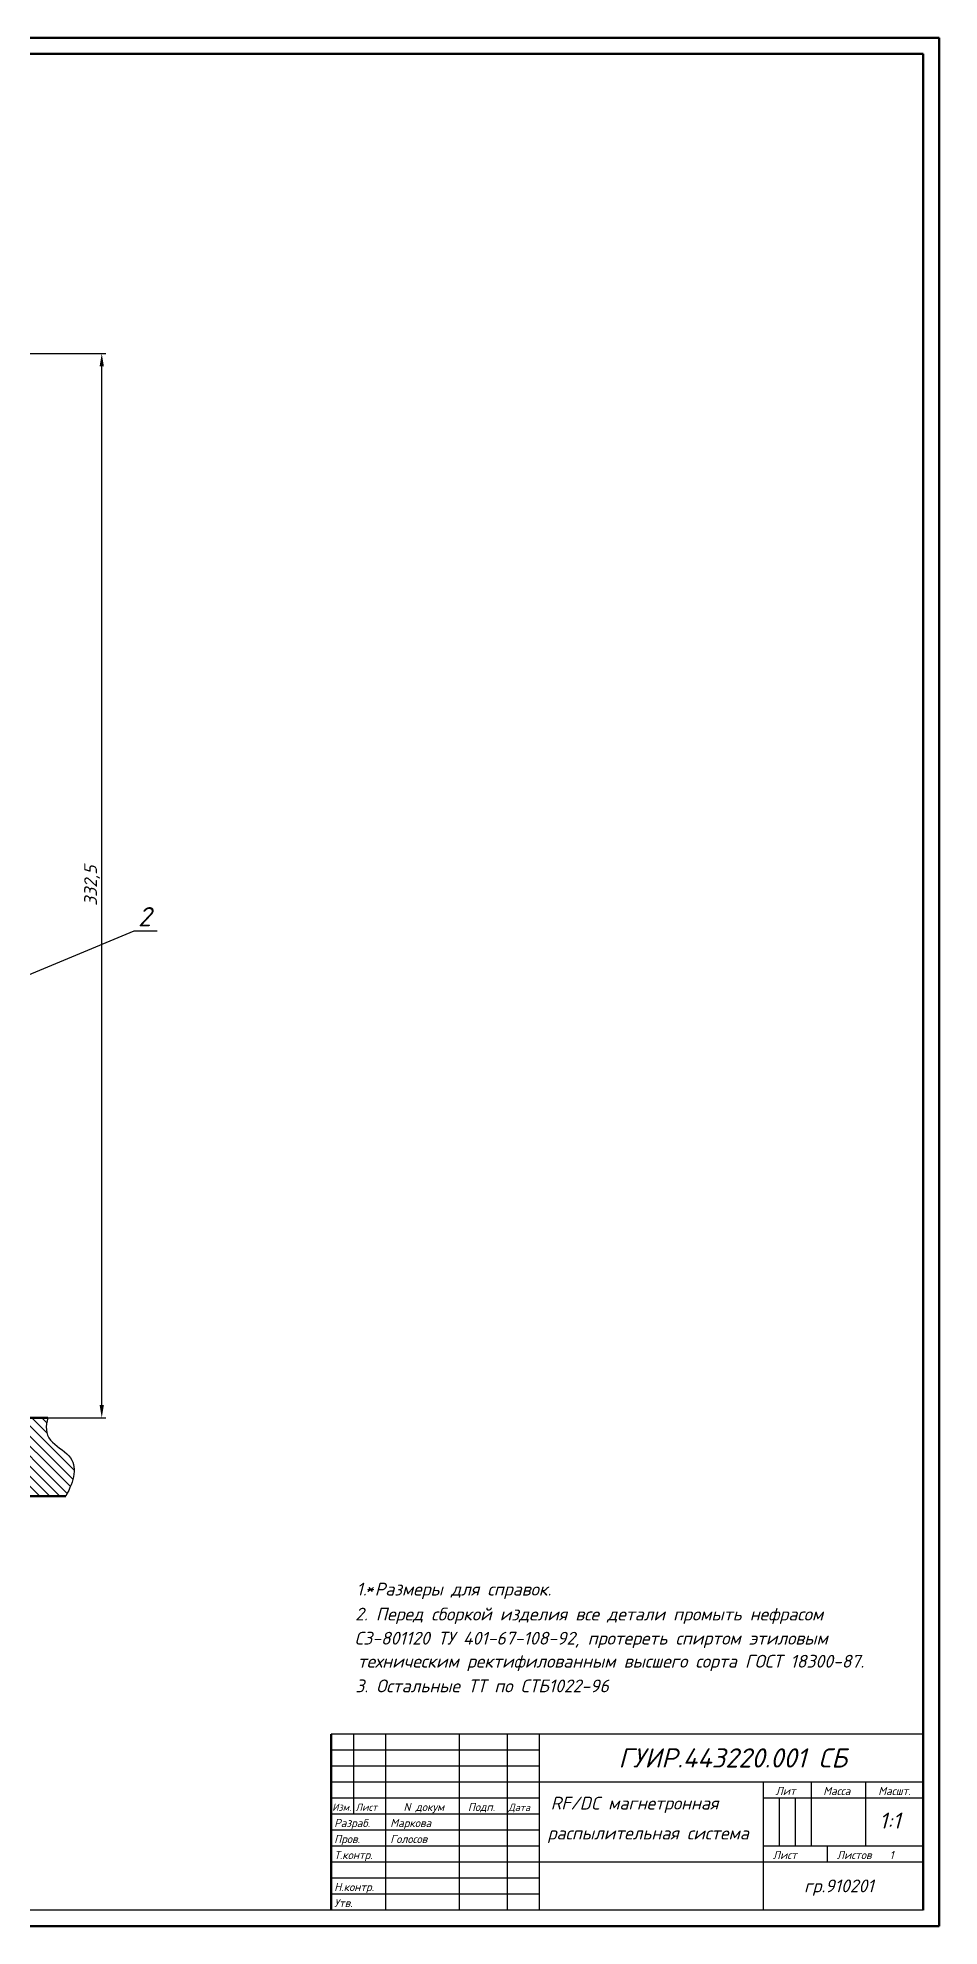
# Model space of a CAD drawing. Header units: millimetres. Extents: x -5427 to 3670, y -5891 to 948.
# Drawn here: x 1705 to 1986, y 358 to 948 of the extents above; entities that cross this region are included whole.
import ezdxf
from ezdxf.enums import TextEntityAlignment as Align

# ---------------------------------------------------------------- set-up
doc = ezdxf.new("R2010")
doc.units = ezdxf.units.MM
doc.header["$MEASUREMENT"] = 0
doc.layers.add('Толстые', color=7, linetype='Continuous', lineweight=50)
doc.layers.add('Тонкие', color=140, linetype='Continuous', lineweight=25)
doc.styles.get("Standard").update_dxf_attribs({"font": 'isocpeui.ttf'})
doc.dimstyles.new('ISO-25', dxfattribs={"dimtxt": 4, "dimasz": 4, "dimexe": 1.25, "dimexo": 0, "dimtad": 1, "dimtxsty": 'Standard', "dimcen": 2.5, "dimadec": 0, "dimazin": 0, "dimtfac": 1, "dimtmove": 0, "dimatfit": 3, "dimfxl": 1, "dimarcsym": 0})

# ---------------------------------------------------------------- blocks, each defined once
blk = doc.blocks.new('*D146')
at = {"layer": 'Defpoints', "color": 0, "transparency": 16777216}
for p in [(1646.47, 849.84), (1724.69, 849.84), (1707.9, 517.34)]:
    blk.add_point(p, dxfattribs=at)
at = {"layer": 'Тонкие', "color": 0, "lineweight": -2, "transparency": 16777216}
for p, q in [((1646.47, 849.84), (1725.94, 849.84)), ((1724.69, 521.34), (1724.69, 845.84)), ((1707.9, 517.34), (1725.94, 517.34))]:
    blk.add_line(p, q, dxfattribs=at)
at = {"layer": 'Тонкие', "color": 0, "transparency": 16777216}
for points in [[(1724.02, 845.84), (1725.36, 845.84), (1724.69, 849.84)], [(1724.02, 521.34), (1725.36, 521.34), (1724.69, 517.34)]]:
    blk.add_solid(points, dxfattribs=at)
at = {"layer": 'Тонкие', "color": 0, "transparency": 16777216, "insert": (1721.67, 683.59), "char_height": 4, "attachment_point": 5, "rotation": 90}
blk.add_mtext('332,5', dxfattribs=at)

msp = doc.modelspace()

# ---------------------------------------------------------------- hatches: boundary and pattern name
at = {"layer": 'Тонкие'}
h = msp.add_hatch(dxfattribs=at)
h.set_pattern_fill('ANSI31', color=256, scale=0.7, angle=90, style=0)
h.set_pattern_definition([(135, (213.5752, -388.4394), (-1.5715448, -1.5715448), [])])
edge = h.paths.add_edge_path()
edge.add_line((1350.467, 492.838), (1350.467, 516.838))
edge.add_line((1350.467, 516.838), (1336.467, 516.838))
edge.add_line((1336.467, 516.838), (1335.967, 517.338))
edge.add_line((1335.967, 517.338), (1307.826, 517.338))
edge.add_spline(control_points=[(1307.826, 517.338), (1306.982, 514.684), (1307.098, 510.139), (1317.864, 504.516), (1316.038, 497.709), (1313.369, 492.838)], knot_values=[11.6626488, 11.6626488, 11.6626488, 11.6626488, 20.050681, 27.5458766, 41.6526634, 41.6526634, 41.6526634, 41.6526634], degree=3, periodic=0)
edge.add_line((1313.369, 492.838), (1350.467, 492.838))
h.paths.add_polyline_path([(1396.967, 517.338), (1396.467, 516.838), (1382.467, 516.838), (1382.467, 492.838), (1450.467, 492.838), (1450.467, 516.838), (1436.467, 516.838), (1435.967, 517.338)])
h.paths.add_polyline_path([(1496.967, 517.338), (1496.467, 516.838), (1482.467, 516.838), (1482.467, 492.838), (1550.467, 492.838), (1550.467, 516.838), (1536.467, 516.838), (1535.967, 517.338)])
h.paths.add_polyline_path([(1596.967, 517.338), (1596.467, 516.838), (1582.467, 516.838), (1582.467, 492.838), (1650.467, 492.838), (1650.467, 516.838), (1636.467, 516.838), (1635.967, 517.338)])
edge = h.paths.add_edge_path()
edge.add_line((1682.467, 492.838), (1713.439, 492.838))
edge.add_spline(control_points=[(1713.439, 492.838), (1716.108, 497.709), (1717.933, 504.516), (1707.167, 510.139), (1707.051, 514.684), (1707.896, 517.338)], knot_values=[11.6626488, 11.6626488, 11.6626488, 11.6626488, 25.7694356, 33.2646312, 41.6526634, 41.6526634, 41.6526634, 41.6526634], degree=3, periodic=0)
edge.add_line((1707.896, 517.338), (1690.467, 517.338))
edge.add_line((1690.467, 517.338), (1690.467, 516.838))
edge.add_line((1690.467, 516.838), (1682.467, 516.838))
edge.add_line((1682.467, 516.838), (1682.467, 492.838))

# ---------------------------------------------------------------- linework, layer by layer
for p, q in [((1981.308, 418.486), (1796.308, 418.486)), ((1803.308, 418.486), (1803.308, 393.486)), ((1813.308, 418.486), (1813.308, 363.486)), ((1836.308, 418.486), (1836.308, 363.486)), ((1851.308, 418.486), (1851.308, 363.486)), ((1851.308, 418.486), (1851.308, 363.486)), ((1861.308, 418.486), (1861.308, 363.486)), ((1861.308, 418.486), (1861.308, 363.486)), ((1981.308, 403.486), (1861.308, 403.486)), ((1931.308, 403.486), (1931.308, 363.486)), ((1931.308, 403.486), (1931.308, 363.486)), ((1946.308, 403.486), (1946.308, 383.486)), ((1946.308, 403.486), (1946.308, 383.486)), ((1963.308, 403.486), (1963.308, 383.486)), ((1963.308, 403.486), (1963.308, 383.486)), ((1861.308, 398.486), (1796.308, 398.486)), ((1981.308, 398.486), (1931.308, 398.486)), ((1861.308, 393.486), (1796.308, 393.486)), ((1861.308, 393.486), (1796.308, 393.486)), ((1981.308, 378.486), (1861.308, 378.486)), ((1981.308, 378.486), (1861.308, 378.486)), ((1981.308, 383.486), (1931.308, 383.486)), ((1981.308, 383.486), (1931.308, 383.486)), ((1951.308, 383.486), (1951.308, 378.486)), ((1951.308, 383.486), (1951.308, 378.486)), ((1981.308, 363.486), (1153.328, 363.485))]:
    msp.add_line(p, q)
at = {"layer": 'Толстые'}
for p, q in [((1986.308, 948.486), (1146.308, 948.486)), ((1986.308, 358.486), (1986.308, 948.486)), ((1166.466, 943.486), (1981.308, 943.486)), ((1981.308, 363.486), (1981.308, 943.486)), ((1690.467, 517.338), (1707.896, 517.338)), ((1582.467, 492.838), (1713.439, 492.838)), ((1796.308, 418.486), (1796.308, 363.486)), ((1146.308, 358.486), (1986.308, 358.486))]:
    msp.add_line(p, q, dxfattribs=at)
at = {"layer": 'Тонкие'}
for p, q in [((1672.244, 643.398), (1734.867, 669.438)), ((1734.867, 669.438), (1742.006, 669.438)), ((1861.308, 413.486), (1796.308, 413.486)), ((1861.308, 408.486), (1796.308, 408.486)), ((1861.308, 403.486), (1796.308, 403.486)), ((1936.308, 398.486), (1936.308, 383.486)), ((1936.308, 398.486), (1936.308, 383.486)), ((1941.308, 398.486), (1941.308, 383.486)), ((1941.308, 398.486), (1941.308, 383.486)), ((1861.308, 388.486), (1796.308, 388.486)), ((1861.308, 388.486), (1796.308, 388.486)), ((1861.308, 383.486), (1796.308, 383.486)), ((1861.308, 383.486), (1796.308, 383.486)), ((1861.308, 378.486), (1796.308, 378.486)), ((1861.308, 378.486), (1796.308, 378.486)), ((1861.308, 373.486), (1796.308, 373.486)), ((1861.308, 373.486), (1796.308, 373.486)), ((1861.308, 368.486), (1796.308, 368.486)), ((1861.308, 368.486), (1796.308, 368.486))]:
    msp.add_line(p, q, dxfattribs=at)
msp.add_open_spline([(1707.896, 517.338), (1707.051, 514.684), (1707.167, 510.139), (1717.933, 504.516), (1716.108, 497.709), (1713.439, 492.838)], degree=3, knots=[11.6626488, 11.6626488, 11.6626488, 11.6626488, 20.050681, 27.5458766, 41.6526634, 41.6526634, 41.6526634, 41.6526634], dxfattribs=at)

# ---------------------------------------------------------------- texts
for s, height, p in [('2', 6, (1735.999, 670.892)), ('1. Размеры для справок.', 4, (1804.238, 461.794)), ('*', 4, (1806.925, 462.1)), ('2. Перед сборкой изделия все детали промыть нефрасом', 4, (1803.855, 454.005)), ('С3-801120 ТУ 401-67-108-92, протереть спиртом этиловым', 4, (1803.694, 446.469)), ('техническим ректифилованным высшего сорта ГОСТ 18300-87.', 4, (1804.657, 439.275)), ('3. Остальные ТТ по СТБ1022-96', 4, (1803.898, 431.565)), ('ГУИР.443220.001 СБ', 6, (1886.121, 408.07)), ('Изм.', 2.25, (1796.675, 394.531)), ('Лист', 2.25, (1803.962, 394.531)), ('Дата', 2.25, (1851.712, 394.5)), ('RF/DC магнетронная', 4, (1864.945, 394.942)), ('Разраб.', 2.5, (1797.308, 389.486)), ('Маркова', 2.5, (1814.818, 389.486)), ('1:1', 5, (1967.595, 388.989)), ('Пров.', 2.5, (1797.308, 384.486)), ('Голосов', 2.5, (1814.818, 384.486)), ('распылительная система', 4, (1863.948, 385.591)), ('Т.контр.', 2.5, (1797.308, 379.486)), ('Лист', 2.5, (1934.308, 379.486)), ('Листов', 2.5, (1954.308, 379.486)), ('1', 2.5, (1970.822, 379.486)), ('Н.контр.', 2.5, (1797.308, 369.486)), ('гр.910201', 4, (1944.092, 369.089)), ('Утв.', 2.5, (1797.308, 364.486))]:
    msp.add_text(s, height=height, dxfattribs=at).set_placement(p)
for s, p in [('Лит', (1938.308, 399.486)), ('Масса', (1954.308, 399.486)), ('Масшт.', (1972.308, 399.486)), ('N докум', (1825.308, 394.486)), ('Подп.', (1843.308, 394.486))]:
    msp.add_text(s, height=2.5, dxfattribs=at).set_placement(p, align=Align.CENTER)

# ---------------------------------------------------------------- dimensions: what is measured, and where the dimension line sits
dim = msp.add_linear_dim(base=(1724.691, 849.838), p1=(1707.896, 517.338), p2=(1646.467, 849.838), angle=90, dimstyle='ISO-25', dxfattribs=at)
dim.commit()
dim.dimension.update_dxf_attribs({"geometry": '*D146', "text_midpoint": (1721.666, 683.588)})

doc.saveas('drawing.dxf')
